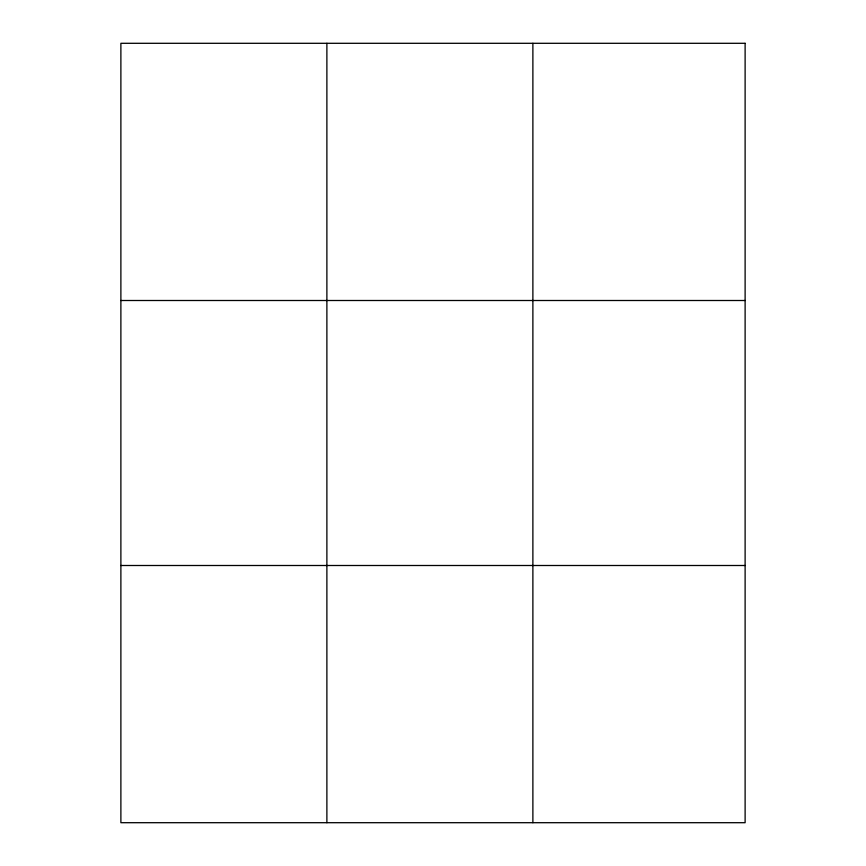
<?xml version="1.0" encoding="UTF-8"?>
<svg xmlns="http://www.w3.org/2000/svg" width="866" height="866" viewBox="0 0 866 866"><rect width="100%" height="100%" fill="white"/><g stroke="black" fill="none" stroke-linecap="round" stroke-linejoin="round"><path stroke-width="1.3" d="M326.883 822.7L326.883 43.3M532.882 822.7L532.882 43.3M120.883 300.502L745.117 300.502M120.883 565.498L745.117 565.498M745.117 43.3L745.117 822.7L120.883 822.7L120.883 43.3L745.117 43.3"/></g></svg>
